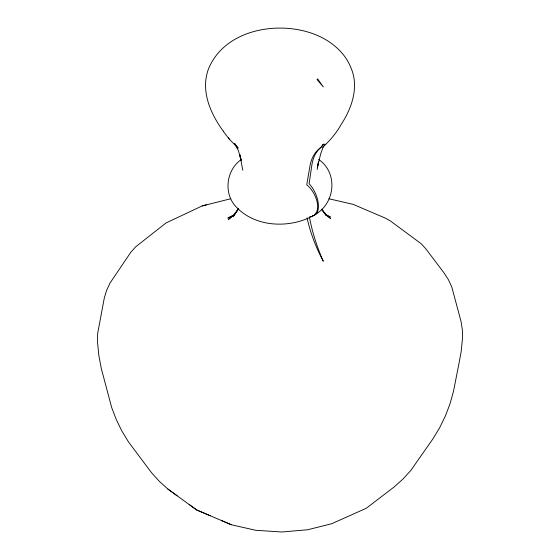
<?xml version="1.0" encoding="UTF-8"?>
<svg xmlns="http://www.w3.org/2000/svg" width="560" height="560" viewBox="0 0 560 560"><rect width="100%" height="100%" fill="white"/><g stroke="black" fill="none" stroke-linecap="round" stroke-linejoin="round"><path stroke-width="0.84" d="M317.177 169.512L318.542 161.539L317.408 167.314L320.705 153.797L322.903 147.77L324.912 143.99M238.462 208.509L233.429 216.384L238.021 209.65L233.534 214.858L228.445 219.478L232.365 216.412M322.672 147.273C330.134 140.483 336.602 132.818 341.544 123.872C351.988 107.709 359.093 86.856 351.092 68.138C344.113 50.05 326.865 37.737 308.777 32.291C272.958 21.252 223.258 31.346 208.229 69.601C199.325 94.836 214.144 120.61 229.733 139.636L238.189 148.141L234.633 143.416M241.325 159.509C225.904 170.065 223.174 194.376 236.796 207.557C255.899 227.255 288.911 228.445 312.389 216.209M314.608 214.886C335.202 203.728 338.457 172.984 318.612 159.418M232.932 215.544L227.843 218.022L233.296 215.516M206.416 204.841L202.209 205.912L166.047 222.943L135.737 246.771L130.823 252.231L110.047 283.01L106.617 290.395L104.258 298.207L97.636 333.662L97.51 342.055L98.819 355.306L101.283 368.445L111.671 407.491L116.228 419.475L121.849 430.976L128.499 441.931L151.739 472.969L159.418 481.439L167.916 489.069L177.184 495.831M202.209 205.912L230.783 198.737M328.895 198.765L353.157 204.372L384.839 217.896L389.984 220.654L421.344 243.852L426.153 249.214L443.919 272.776L448.343 279.545L451.745 286.86L461.083 321.622L462.364 329.931L462.49 338.317L461.181 351.603L458.717 364.784L453.446 391.552L449.939 404.033L445.333 416.108L439.663 427.721L432.943 438.816L410.914 470.316L403.074 478.94L394.401 486.752L366.317 508.242L331.695 523.726L307.678 529.76L281.778 532L255.759 530.292L231.385 524.755L221.865 520.73M210.329 515.767L196.686 509.978L167.916 489.069M327.138 215.607L330.337 216.972L326.13 214.935M231.385 524.755L196.686 509.978L189.175 504.49M327.089 215.95L330.512 218.428L325.521 213.913L322.231 210.077M228.375 137.879L229.733 139.636M322.133 210.126L326.13 215.432L321.916 209.153M223.349 131.166L223.629 131.53M234.64 143.549L238.343 150.591L241.269 160.447L239.708 154.441L242.823 170.275M307.076 217.791A108.878 63.966 59.1 0 0 322.406 259.595L323.309 261.219L322.539 259.539A109.214 55.531 65.3 0 1 309.379 216.734M310.429 216.643A19.817 11.641 59.1 0 0 317.527 204.281A19.817 11.641 59.1 0 0 306.754 184.793L310.184 164.759A61.264 35.994 59.1 0 1 313.299 156.086L314.167 154.595A61.348 36.043 59.1 0 1 319.578 148.477A35.595 20.909 59.1 0 0 321.776 146.272L323.344 144.109L321.993 146.174A35.581 18.095 65.3 0 1 320.103 148.232A61.383 31.213 65.3 0 0 315.462 153.993L314.72 155.435A61.621 31.332 65.3 0 0 312.046 163.905L309.099 183.722A19.796 10.066 65.3 0 1 318.311 203.756A19.796 10.066 65.3 0 1 312.431 215.74M317.751 79.051L317.051 79.597L323.309 86.926L317.751 79.051"/></g></svg>
